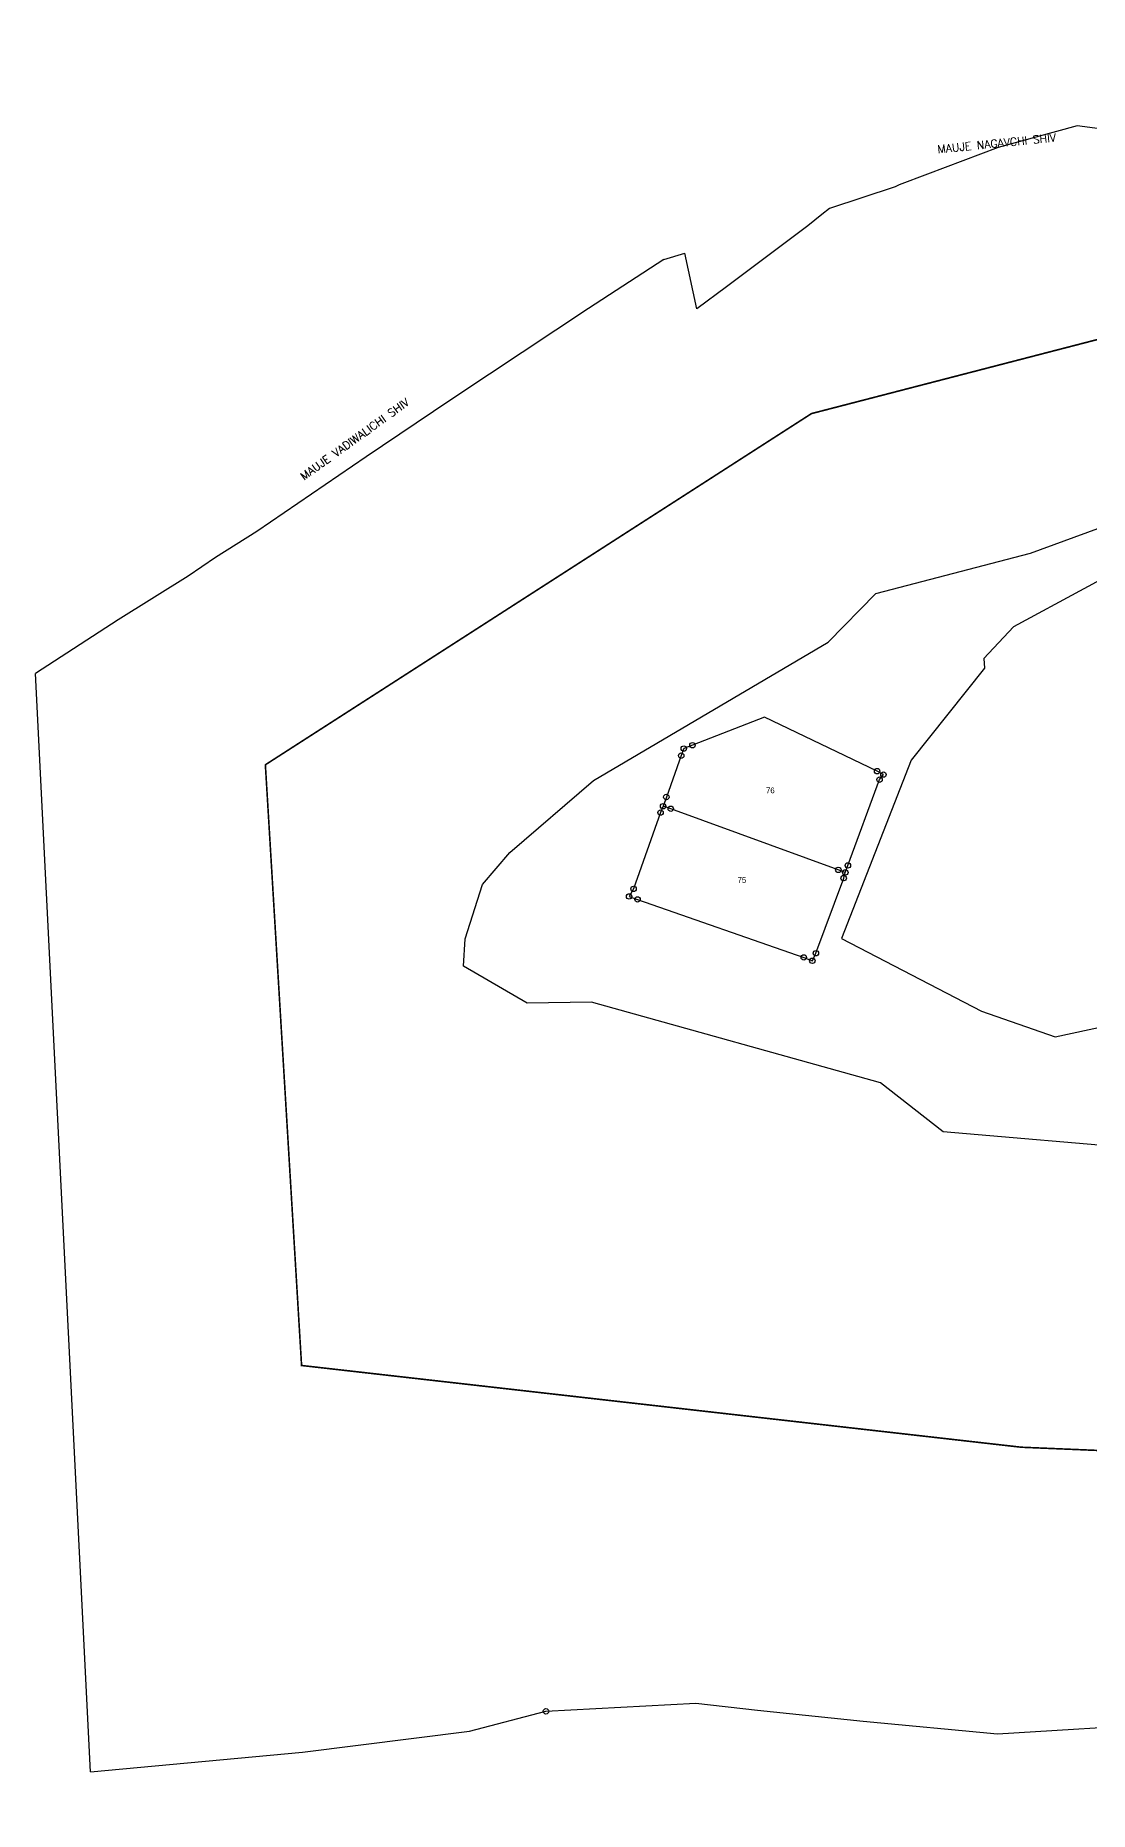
# Model space of a CAD drawing. Header units: metres. Extents: x 271592 to 276954, y 2137484 to 2140285.
# Drawn here: x 271592 to 273010, y 2137873 to 2140261 of the extents above; entities that cross this region are included whole.
import ezdxf

# ---------------------------------------------------------------- set-up
doc = ezdxf.new("R2010")
doc.units = ezdxf.units.M
doc.header["$LTSCALE"] = 0.3
doc.linetypes.add('DASHDOT', pattern=[1, 0.5, -0.25, 0, -0.25])
for name, color, linetype in [('OFF', 1, 'Continuous'), ('POLY_PARCEL', 6, 'Continuous'), ('POLY_WATER', 4, 'Continuous'), ('SYM_STONE', 1, 'Continuous'), ('TEXT_MAPOUT', 7, 'Continuous'), ('TEXT_PARCEL', 7, 'Continuous'), ('V_BOUND_STREAM_LINE', 7, 'DASHDOT')]:
    doc.layers.add(name, color=color, linetype=linetype)
doc.styles.get("Standard").update_dxf_attribs({"font": 'simplex.shx'})
doc.styles.add('TEXT_MAP', font='', dxfattribs={"height": 1.8})
doc.styles.get('TEXT_MAP').set_extended_font_data('Kruti Dev 050')

# ---------------------------------------------------------------- blocks, each defined once
blk = doc.blocks.new('STONE')
at = {"layer": 'SYM_STONE'}
blk.add_circle((0, 0), 0.851, dxfattribs=at)

msp = doc.modelspace()

# ---------------------------------------------------------------- linework, layer by layer
at = {"layer": 'OFF'}
for points in [[(272437.4, 2139959.7), (272465.6, 2139968.4)], [(271666.6, 2137926.2), (271592.4, 2139403.1)]]:
    msp.add_lwpolyline(points, dxfattribs=at)
at = {"layer": 'POLY_PARCEL'}
for points in [[(273423.6, 2139424), (273406.5, 2139435.7), (273388.1, 2139489.7), (273356.6, 2139578.1), (273352.7, 2139583.2), (273343, 2139582.6), (273296.2, 2139574.9), (273280.4, 2139570.2), (273272.4, 2139562.5), (273246.3, 2139633.1), (273142.2, 2139588.6), (273096.8, 2139567.9), (272907.7, 2139465.6), (272867.8, 2139423), (272869, 2139410.2), (272770.2, 2139286.3), (272676.3, 2139046.9), (272864.9, 2138948.8), (272964, 2138914.3), (273136.5, 2138951.6), (273311.3, 2138960.1), (273343.8, 2138970.5), (273350.3, 2138971.1), (273357.4, 2138971.8)], [(272681.6, 2139135.5), (272685.1, 2139144.9), (272727.7, 2139260.3), (272732.9, 2139267.1), (272724.4, 2139271.7), (272573, 2139344.2), (272476, 2139306.6), (272464.4, 2139302.1), (272460.9, 2139292.6), (272440.9, 2139236.9), (272436.5, 2139224.6)], [(272436.5, 2139224.6), (272433.1, 2139216), (272396.8, 2139113.4), (272390.8, 2139103.3), (272402.2, 2139099.3), (272625.8, 2139021.3), (272637.3, 2139016.8), (272642, 2139026.9), (272679.4, 2139127.9), (272681.6, 2139135.5)], [(272681.6, 2139135.5), (272672.2, 2139139), (272446.8, 2139221.2), (272436.5, 2139224.6)]]:
    msp.add_lwpolyline(points, dxfattribs=at)
at = {"layer": 'POLY_WATER'}
for points in [[(273382.5, 2140260.8), (273385.4, 2140233.1), (273359, 2140207.3), (273354.5, 2140204.2), (273197, 2140175.4), (273116.5, 2140122.1), (273111.6, 2140123.5), (272993.3, 2140139.4), (272887.4, 2140110.4), (272792, 2140074.2), (272754, 2140059.9), (272748.8, 2140057.4), (272660.2, 2140028.4), (272650, 2140020.1), (272631, 2140004.9), (272521.6, 2139923), (272482.1, 2139893.5), (272465.6, 2139968.4)], [(272437.4, 2139959.7), (272336.3, 2139893.7), (272203, 2139805.7), (272149.7, 2139770.3), (272037.3, 2139694.3), (271890.1, 2139594), (271834.6, 2139558.9), (271797.6, 2139533.7), (271703.7, 2139475), (271592.4, 2139403.1)], [(273085.4, 2138763.4), (272813.1, 2138786.7), (272728.9, 2138852.8), (272340.4, 2138961.1), (272253.9, 2138959.7), (272167.9, 2139009.7), (272170.1, 2139046.1), (272193.7, 2139119.2), (272230.6, 2139162.4), (272342.9, 2139259.2), (272658.4, 2139445.3), (272722.5, 2139510.4), (272930.5, 2139564.9), (273188.8, 2139659.6)], [(271666.6, 2137926.2), (271951.4, 2137952.7), (272176.3, 2137981), (272279, 2138007.6), (272480.4, 2138018.6), (272563.6, 2138009.2), (272705.4, 2137994.2), (272886.4, 2137977.2), (273119.9, 2137991.8), (273156.2, 2137994), (273384.4, 2137990.1), (273484.8, 2137986.6), (273570.9, 2137969), (273642, 2137940.8), (273843.8, 2137898.5), (273957.2, 2137878.6), (274112.1, 2137874.6), (274194.6, 2137877.2), (274390.9, 2137872.9)]]:
    msp.add_lwpolyline(points, dxfattribs=at)
at = {"layer": 'V_BOUND_STREAM_LINE', "ltscale": 10, "const_width": 2.15, "flags": 128}
msp.add_lwpolyline([(274330.6, 2138324.5), (273806.5, 2138325.4), (272918.3, 2138362.7), (271950.3, 2138472.6), (271901.6, 2139280.3), (272636.1, 2139752.5), (273437.5, 2139960), (274282, 2139930.1)], dxfattribs=at)

# ---------------------------------------------------------------- block references
at = {"layer": 'SYM_STONE', "xscale": 4.302857839922212, "yscale": 4.302857839922212, "zscale": 4.302857839922212, "rotation": 0.1581260144096897}
for p in [(272464.4, 2139302.1), (272476, 2139306.6), (272460.9, 2139292.6), (272724.4, 2139271.7), (272727.7, 2139260.3), (272732.9, 2139267.1), (272436.5, 2139224.6), (272440.9, 2139236.9), (272433.1, 2139216), (272446.8, 2139221.2), (272672.2, 2139139), (272681.6, 2139135.5), (272685.1, 2139144.9), (272396.8, 2139113.4), (272679.4, 2139127.9), (272390.8, 2139103.3), (272402.2, 2139099.3), (272625.8, 2139021.3), (272637.3, 2139016.8), (272642, 2139026.9), (272279, 2138007.6)]:
    msp.add_blockref('STONE', p, dxfattribs=at)

# ---------------------------------------------------------------- texts
at = {"layer": 'TEXT_MAPOUT'}
for s, rotation, p in [('MAUJE NAGAVCHI SHIV', 5.6806, (272806.2, 2140102.6)), ('MAUJE VADIWALICHI SHIV', 35.8097, (271953.5, 2139662.3))]:
    msp.add_text(s, height=10.757, rotation=rotation, dxfattribs=at).set_placement(p)
at = {"layer": 'TEXT_PARCEL', "style": 'TEXT_MAP'}
for s, p in [('76', (272575, 2139242)), ('75', (272536.8, 2139121.5))]:
    msp.add_text(s, height=7.75, rotation=0.1581, dxfattribs=at).set_placement(p)

doc.saveas('drawing.dxf')
